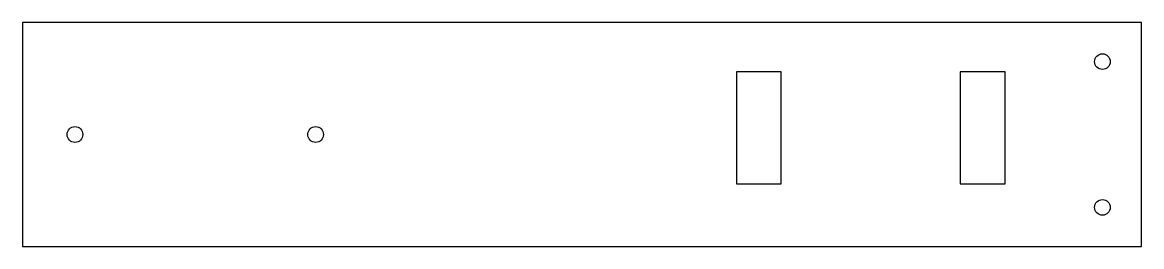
# Model space of a CAD drawing. Header units: millimetres. Extents: x 0 to 250, y 0 to 50.
import ezdxf

# ---------------------------------------------------------------- set-up
doc = ezdxf.new("R2010")
doc.units = ezdxf.units.MM

msp = doc.modelspace()

# ---------------------------------------------------------------- linework, layer by layer
for points in [[(0, 0), (250, 0), (250, 50), (0, 50)], [(159.5, 14), (169.5, 14), (169.5, 39), (159.5, 39)], [(209.5, 14), (219.5, 14), (219.5, 39), (209.5, 39)]]:
    msp.add_lwpolyline(points, close=True)
for centre in [(241.25, 41.25), (11.75, 25), (65.5, 25), (241.25, 8.75)]:
    msp.add_circle(centre, 1.75)

doc.saveas('drawing.dxf')
